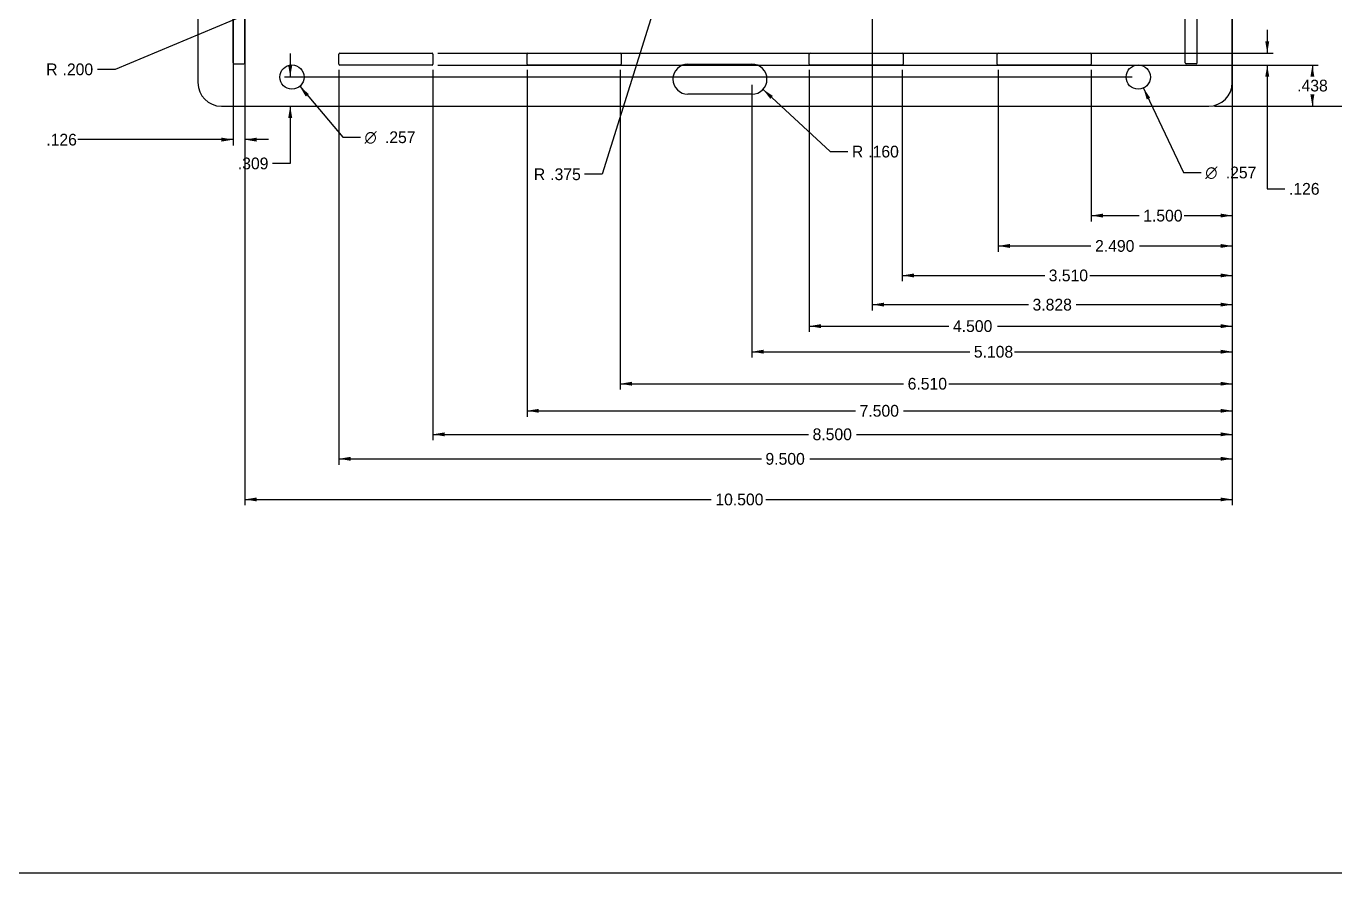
# Model space of a CAD drawing. Header units: inches. Extents: x 1 to 33, y 0.3 to 21.5.
# Drawn here: x 8.35 to 22.27, y 0.5 to 9.51 of the extents above; entities that cross this region are included whole.
import ezdxf
from ezdxf.enums import TextEntityAlignment as Align

# ---------------------------------------------------------------- set-up
doc = ezdxf.new("R2010")
doc.units = ezdxf.units.IN
doc.header["$MEASUREMENT"] = 0
doc.layers.add('625_INCH_PAYLOAD', color=7, linetype='Continuous')
doc.layers.add('Default', color=7, linetype='Continuous')
doc.styles.add('SEACAD_Solid_Edge_ANSI', font='seans.ttf')
doc.styles.add('SEACAD_Solid_Edge_ANSI1_Symbols', font='semeca1.ttf')
doc.dimstyles.new('ANSI_(inch)', dxfattribs={"dimtxt": 0.125, "dimasz": 0.125, "dimexe": 0.0625, "dimexo": 0.0625, "dimgap": 0.0625, "dimtad": 0, "dimtih": 1, "dimtoh": 1, "dimdec": 3, "dimzin": 4, "dimdsep": 46, "dimtxsty": 'SEACAD_Solid_Edge_ANSI', "dimblk1": '_SE_FILLED', "dimblk2": '_SE_FILLED', "dimsah": 1, "dimcen": 0.0625, "dimadec": 0, "dimazin": 0, "dimtfac": 1, "dimtdec": 3, "dimtofl": 0, "dimtmove": 0, "dimatfit": 3, "dimfxl": 0, "dimtolj": 1, "dimtzin": 4, "dimarcsym": 0})

# ---------------------------------------------------------------- blocks, each defined once
blk = doc.blocks.new('SE')
at = {"layer": '625_INCH_PAYLOAD', "color": 7, "linetype": 'Continuous'}
for p, q in [((20.927, 14.905), (10.427, 14.905)), ((10.177, 14.655), (10.177, 8.905)), ((21.177, 8.905), (21.177, 14.655)), ((10.552, 13.465), (10.552, 14.445)), ((10.667, 14.455), (10.562, 14.455)), ((10.677, 13.465), (10.677, 14.445)), ((11.883, 14.405), (11.677, 14.405)), ((16.854, 14.405), (13.955, 14.405)), ((19.677, 14.405), (19.001, 14.405)), ((20.677, 13.465), (20.677, 14.445)), ((20.687, 14.455), (20.793, 14.455)), ((20.803, 13.464), (20.803, 14.445)), ((14.365, 10.46), (12.32, 14.147)), ((13.773, 14.123), (15.155, 11.037)), ((15.846, 11.055), (17.041, 14.132)), ((18.545, 14.109), (16.893, 10.422)), ((11.177, 9.918), (11.177, 13.905)), ((20.177, 13.905), (20.177, 9.918)), ((10.562, 13.455), (10.667, 13.455)), ((20.709, 13.455), (20.687, 13.455)), ((20.709, 13.455), (20.792, 13.454)), ((10.552, 12.015), (10.552, 12.995)), ((10.667, 13.005), (10.562, 13.005)), ((10.677, 12.015), (10.677, 12.995)), ((20.677, 12.015), (20.677, 12.995)), ((20.687, 13.005), (20.793, 13.005)), ((20.803, 12.015), (20.803, 12.995)), ((10.562, 12.005), (10.667, 12.005)), ((20.793, 12.005), (20.687, 12.005)), ((10.667, 11.555), (10.562, 11.555)), ((20.687, 11.555), (20.793, 11.555)), ((10.552, 10.565), (10.552, 11.545)), ((10.677, 10.565), (10.677, 11.545)), ((20.677, 10.565), (20.677, 11.545)), ((20.803, 10.565), (20.803, 11.545)), ((10.562, 10.555), (10.667, 10.555)), ((20.793, 10.555), (20.687, 10.555)), ((10.552, 9.115), (10.552, 10.095)), ((10.667, 10.105), (10.562, 10.105)), ((10.677, 9.115), (10.677, 10.095)), ((20.677, 9.115), (20.677, 10.095)), ((20.687, 10.105), (20.793, 10.105)), ((20.803, 9.115), (20.803, 10.095)), ((13.928, 9.718), (11.377, 9.718)), ((19.977, 9.718), (17.349, 9.718)), ((11.677, 9.102), (11.677, 9.208)), ((11.687, 9.218), (12.667, 9.218)), ((12.677, 9.208), (12.677, 9.102)), ((13.677, 9.102), (13.677, 9.208)), ((13.687, 9.218), (14.667, 9.218)), ((14.677, 9.208), (14.677, 9.102)), ((16.677, 9.102), (16.677, 9.208)), ((16.687, 9.218), (17.667, 9.218)), ((17.677, 9.208), (17.677, 9.102)), ((18.677, 9.102), (18.677, 9.208)), ((18.687, 9.218), (19.667, 9.218)), ((19.677, 9.208), (19.677, 9.102)), ((10.562, 9.105), (10.667, 9.105)), ((12.667, 9.092), (11.687, 9.092)), ((14.667, 9.092), (13.687, 9.092)), ((15.389, 9.102), (16.069, 9.102)), ((17.667, 9.092), (16.687, 9.092)), ((19.667, 9.092), (18.687, 9.092)), ((20.793, 9.105), (20.687, 9.105)), ((16.069, 8.782), (15.389, 8.782)), ((10.427, 8.655), (20.927, 8.655))]:
    blk.add_line(p, q, dxfattribs=at)
for centre, radius in [((13.227, 13.69), 0.191), ((17.627, 13.69), 0.191), ((11.177, 8.964), 0.129), ((20.177, 8.964), 0.129)]:
    blk.add_circle(centre, radius, dxfattribs=at)
for centre, radius, start, end in [((10.427, 14.655), 0.25, 90, 180), ((20.927, 14.655), 0.25, 0, 90), ((10.562, 14.445), 0.01, 90, 180), ((10.667, 14.445), 0.01, 0, 90), ((11.677, 13.905), 0.5, 90, 180), ((11.883, 13.905), 0.5, 29.0183, 90), ((13.955, 14.205), 0.2, 90, 204.1235), ((16.854, 14.205), 0.2, 338.7885, 90), ((19.001, 13.905), 0.5, 90, 155.8653), ((19.677, 13.905), 0.5, 0, 90), ((20.687, 14.445), 0.01, 90, 180), ((20.793, 14.445), 0.01, 0, 90), ((10.562, 13.465), 0.01, 180, 270), ((10.667, 13.465), 0.01, 270, 0), ((20.687, 13.465), 0.01, 180, 270), ((20.793, 13.464), 0.01, 269.6464, 0), ((10.562, 12.995), 0.01, 90, 180), ((10.667, 12.995), 0.01, 0, 90), ((20.687, 12.995), 0.01, 90, 180), ((20.793, 12.995), 0.01, 0, 90), ((10.562, 12.015), 0.01, 180, 270), ((10.667, 12.015), 0.01, 270, 0), ((20.687, 12.015), 0.01, 180, 270), ((20.793, 12.015), 0.01, 270, 0), ((10.562, 11.545), 0.01, 90, 180), ((10.667, 11.545), 0.01, 0, 90), ((20.687, 11.545), 0.01, 90, 180), ((20.793, 11.545), 0.01, 0, 90), ((15.497, 11.191), 0.375, 204.1235, 338.7885), ((10.562, 10.565), 0.01, 180, 270), ((10.667, 10.565), 0.01, 270, 0), ((13.928, 10.218), 0.5, 270, 29.0183), ((20.687, 10.565), 0.01, 180, 270), ((20.793, 10.565), 0.01, 270, 0), ((17.349, 10.218), 0.5, 155.8653, 270), ((10.562, 10.095), 0.01, 90, 180), ((10.667, 10.095), 0.01, 0, 90), ((20.687, 10.095), 0.01, 90, 180), ((20.793, 10.095), 0.01, 0, 90), ((11.377, 9.918), 0.2, 180, 270), ((19.977, 9.918), 0.2, 270, 0), ((11.687, 9.208), 0.01, 90, 180), ((12.667, 9.208), 0.01, 0, 90), ((13.687, 9.208), 0.01, 90, 180), ((14.667, 9.208), 0.01, 0, 90), ((16.687, 9.208), 0.01, 90, 180), ((17.667, 9.208), 0.01, 0, 90), ((18.687, 9.208), 0.01, 90, 180), ((19.667, 9.208), 0.01, 0, 90), ((10.562, 9.115), 0.01, 180, 270), ((10.667, 9.115), 0.01, 270, 0), ((11.687, 9.102), 0.01, 180, 270), ((12.667, 9.102), 0.01, 270, 0), ((13.687, 9.102), 0.01, 180, 270), ((14.667, 9.102), 0.01, 270, 0), ((15.389, 8.942), 0.16, 90, 270), ((16.069, 8.942), 0.16, 270, 90), ((16.687, 9.102), 0.01, 180, 270), ((17.667, 9.102), 0.01, 270, 0), ((18.687, 9.102), 0.01, 180, 270), ((19.667, 9.102), 0.01, 270, 0), ((20.687, 9.115), 0.01, 180, 270), ((20.793, 9.115), 0.01, 270, 0), ((10.427, 8.905), 0.25, 180, 270), ((20.927, 8.905), 0.25, 270, 0)]:
    blk.add_arc(centre, radius, start, end, dxfattribs=at)
blk = doc.blocks.new('DMBLK156')
at = {"layer": 'Default', "linetype": 'Continuous'}
for points in [[(23.251, 14.78), (23.231, 14.905), (23.21, 14.78)], [(23.251, 8.78), (23.21, 8.78), (23.231, 8.655)]]:
    blk.add_hatch(color=7, dxfattribs=at).paths.add_polyline_path(points)
at = {"layer": 'Default', "color": 7, "linetype": 'Continuous'}
for p, q in [((20.989, 14.905), (23.293, 14.905)), ((23.231, 14.905), (23.231, 11.886)), ((23.231, 11.674), (23.231, 8.655)), ((20.989, 8.655), (23.293, 8.655))]:
    blk.add_line(p, q, dxfattribs=at)
at = {"layer": 'Default', "color": 7, "linetype": 'Continuous', "style": 'SEACAD_Solid_Edge_ANSI'}
blk.add_text('6.250', height=0.125, dxfattribs=at).set_placement((23.015, 11.842), align=Align.TOP_LEFT)
blk = doc.blocks.new('_SE_FILLED')
at = {"color": 0}
blk.add_line((0, 0), (-1, 0), dxfattribs=at)
blk.add_solid([(0, 0), (-1, -0.1665), (-1, 0.1665), (0, 0)], dxfattribs=at)
blk = doc.blocks.new('DMBLK159')
at = {"layer": 'Default', "linetype": 'Continuous'}
for points in [[(10.427, 8.278), (10.552, 8.299), (10.427, 8.32)], [(10.802, 8.278), (10.802, 8.32), (10.677, 8.299)]]:
    blk.add_hatch(color=7, dxfattribs=at).paths.add_polyline_path(points)
at = {"layer": 'Default', "color": 7, "linetype": 'Continuous'}
for p, q in [((10.552, 13.402), (10.552, 8.236)), ((10.677, 13.402), (10.677, 8.236)), ((10.552, 8.299), (8.9, 8.299)), ((10.927, 8.299), (10.677, 8.299))]:
    blk.add_line(p, q, dxfattribs=at)
at = {"layer": 'Default', "color": 7, "linetype": 'Continuous', "style": 'SEACAD_Solid_Edge_ANSI'}
blk.add_text('.126', height=0.125, dxfattribs=at).set_placement((8.565, 8.361), align=Align.TOP_LEFT)
blk = doc.blocks.new('DMBLK160')
at = {"layer": 'Default', "linetype": 'Continuous'}
for points in [[(21.57, 9.343), (21.528, 9.343), (21.549, 9.218)], [(21.57, 8.967), (21.549, 9.092), (21.528, 8.967)]]:
    blk.add_hatch(color=7, dxfattribs=at).paths.add_polyline_path(points)
at = {"layer": 'Default', "color": 7, "linetype": 'Continuous'}
for p, q in [((21.549, 9.468), (21.549, 9.218)), ((12.729, 9.218), (21.612, 9.218)), ((12.729, 9.092), (21.612, 9.092)), ((21.549, 9.092), (21.549, 7.775)), ((21.549, 7.775), (21.737, 7.775))]:
    blk.add_line(p, q, dxfattribs=at)
at = {"layer": 'Default', "color": 7, "linetype": 'Continuous', "style": 'SEACAD_Solid_Edge_ANSI'}
blk.add_text('.126', height=0.125, dxfattribs=at).set_placement((21.78, 7.838), align=Align.TOP_LEFT)
blk = doc.blocks.new('DMBLK161')
at = {"layer": 'Default', "linetype": 'Continuous'}
for points in [[(20.552, 15.56), (20.552, 15.519), (20.677, 15.539)], [(20.928, 15.56), (20.803, 15.539), (20.928, 15.519)]]:
    blk.add_hatch(color=7, dxfattribs=at).paths.add_polyline_path(points)
at = {"layer": 'Default', "color": 7, "linetype": 'Continuous'}
for p, q in [((20.677, 10.157), (20.677, 15.602)), ((20.803, 10.157), (20.803, 15.602)), ((20.293, 15.539), (20.677, 15.539)), ((20.803, 15.539), (21.053, 15.539))]:
    blk.add_line(p, q, dxfattribs=at)
at = {"layer": 'Default', "color": 7, "linetype": 'Continuous', "style": 'SEACAD_Solid_Edge_ANSI'}
blk.add_text('.126', height=0.125, dxfattribs=at).set_placement((19.958, 15.602), align=Align.TOP_LEFT)
blk = doc.blocks.new('DMBLK164')
at = {"layer": 'Default', "linetype": 'Continuous'}
for points in [[(22.05, 8.967), (22.029, 9.092), (22.008, 8.967)], [(22.05, 8.78), (22.008, 8.78), (22.029, 8.655)]]:
    blk.add_hatch(color=7, dxfattribs=at).paths.add_polyline_path(points)
at = {"layer": 'Default', "color": 7, "linetype": 'Continuous'}
for p, q in [((19.729, 9.092), (22.091, 9.092)), ((22.029, 9.092), (22.029, 8.98)), ((20.989, 8.655), (22.091, 8.655)), ((22.029, 8.767), (22.029, 8.655))]:
    blk.add_line(p, q, dxfattribs=at)
at = {"layer": 'Default', "color": 7, "linetype": 'Continuous', "style": 'SEACAD_Solid_Edge_ANSI'}
blk.add_text('.438', height=0.125, dxfattribs=at).set_placement((21.867, 8.936), align=Align.TOP_LEFT)
blk = doc.blocks.new('DMBLK165')
at = {"layer": 'Default', "linetype": 'Continuous'}
for points in [[(11.138, 9.089), (11.159, 8.964), (11.18, 9.089)], [(11.138, 8.53), (11.18, 8.53), (11.159, 8.655)]]:
    blk.add_hatch(color=7, dxfattribs=at).paths.add_polyline_path(points)
at = {"layer": 'Default', "color": 7, "linetype": 'Continuous'}
for p, q in [((11.159, 9.214), (11.159, 8.964)), ((20.114, 8.964), (11.097, 8.964)), ((11.159, 8.655), (11.159, 8.046)), ((11.159, 8.046), (10.972, 8.046))]:
    blk.add_line(p, q, dxfattribs=at)
at = {"layer": 'Default', "color": 7, "linetype": 'Continuous', "style": 'SEACAD_Solid_Edge_ANSI'}
blk.add_text('.309', height=0.125, dxfattribs=at).set_placement((10.602, 8.108), align=Align.TOP_LEFT)
blk = doc.blocks.new('DMBLK166')
at = {"layer": 'Default', "linetype": 'Continuous'}
blk.add_hatch(color=7, dxfattribs=at).paths.add_polyline_path([(20.304, 8.744), (20.232, 8.848), (20.267, 8.726)])
at = {"layer": 'Default', "color": 7, "linetype": 'Continuous'}
for p, q in [((20.232, 8.848), (20.659, 7.95)), ((20.659, 7.95), (20.847, 7.95))]:
    blk.add_line(p, q, dxfattribs=at)
for s, style, p in [('O', 'SEACAD_Solid_Edge_ANSI1_Symbols', (20.89, 8.012)), ('.257', 'SEACAD_Solid_Edge_ANSI', (21.108, 8.012))]:
    blk.add_text(s, height=0.125, dxfattribs=dict(at, style=style)).set_placement(p, align=Align.TOP_LEFT)
blk = doc.blocks.new('DMBLK167')
at = {"layer": 'Default', "linetype": 'Continuous'}
blk.add_hatch(color=7, dxfattribs=at).paths.add_polyline_path([(11.356, 8.784), (11.26, 8.866), (11.324, 8.757)])
at = {"layer": 'Default', "color": 7, "linetype": 'Continuous'}
for p, q in [((11.26, 8.866), (11.717, 8.325)), ((11.717, 8.325), (11.905, 8.325))]:
    blk.add_line(p, q, dxfattribs=at)
for s, style, p in [('O', 'SEACAD_Solid_Edge_ANSI1_Symbols', (11.949, 8.387)), ('.257', 'SEACAD_Solid_Edge_ANSI', (12.166, 8.387))]:
    blk.add_text(s, height=0.125, dxfattribs=dict(at, style=style)).set_placement(p, align=Align.TOP_LEFT)
blk = doc.blocks.new('DMBLK168')
at = {"layer": 'Default', "linetype": 'Continuous'}
for points in [[(19.802, 7.47), (19.802, 7.512), (19.677, 7.491)], [(21.052, 7.47), (21.177, 7.491), (21.052, 7.512)]]:
    blk.add_hatch(color=7, dxfattribs=at).paths.add_polyline_path(points)
at = {"layer": 'Default', "color": 7, "linetype": 'Continuous'}
for p, q in [((19.677, 9.04), (19.677, 7.428)), ((21.177, 8.842), (21.177, 7.428)), ((19.677, 7.491), (20.187, 7.491)), ((20.667, 7.491), (21.177, 7.491))]:
    blk.add_line(p, q, dxfattribs=at)
at = {"layer": 'Default', "color": 7, "linetype": 'Continuous', "style": 'SEACAD_Solid_Edge_ANSI'}
blk.add_text('1.500', height=0.125, dxfattribs=at).set_placement((20.23, 7.553), align=Align.TOP_LEFT)
blk = doc.blocks.new('DMBLK169')
at = {"layer": 'Default', "linetype": 'Continuous'}
for points in [[(18.812, 7.147), (18.812, 7.189), (18.687, 7.168)], [(21.052, 7.147), (21.177, 7.168), (21.052, 7.189)]]:
    blk.add_hatch(color=7, dxfattribs=at).paths.add_polyline_path(points)
at = {"layer": 'Default', "color": 7, "linetype": 'Continuous'}
for p, q in [((18.687, 9.04), (18.687, 7.106)), ((21.177, 8.842), (21.177, 7.106)), ((18.687, 7.168), (19.674, 7.168)), ((20.189, 7.168), (21.177, 7.168))]:
    blk.add_line(p, q, dxfattribs=at)
at = {"layer": 'Default', "color": 7, "linetype": 'Continuous', "style": 'SEACAD_Solid_Edge_ANSI'}
blk.add_text('2.490', height=0.125, dxfattribs=at).set_placement((19.718, 7.231), align=Align.TOP_LEFT)
blk = doc.blocks.new('DMBLK170')
at = {"layer": 'Default', "linetype": 'Continuous'}
for points in [[(17.792, 6.833), (17.792, 6.875), (17.667, 6.854)], [(21.052, 6.833), (21.177, 6.854), (21.052, 6.875)]]:
    blk.add_hatch(color=7, dxfattribs=at).paths.add_polyline_path(points)
at = {"layer": 'Default', "color": 7, "linetype": 'Continuous'}
for p, q in [((17.667, 9.04), (17.667, 6.792)), ((21.177, 8.842), (21.177, 6.792)), ((17.667, 6.854), (19.182, 6.854)), ((19.662, 6.854), (21.177, 6.854))]:
    blk.add_line(p, q, dxfattribs=at)
at = {"layer": 'Default', "color": 7, "linetype": 'Continuous', "style": 'SEACAD_Solid_Edge_ANSI'}
blk.add_text('3.510', height=0.125, dxfattribs=at).set_placement((19.225, 6.917), align=Align.TOP_LEFT)
blk = doc.blocks.new('DMBLK171')
at = {"layer": 'Default', "linetype": 'Continuous'}
for points in [[(16.802, 6.294), (16.802, 6.336), (16.677, 6.315)], [(21.052, 6.294), (21.177, 6.315), (21.052, 6.336)]]:
    blk.add_hatch(color=7, dxfattribs=at).paths.add_polyline_path(points)
at = {"layer": 'Default', "color": 7, "linetype": 'Continuous'}
for p, q in [((16.677, 9.04), (16.677, 6.253)), ((21.177, 8.842), (21.177, 6.253)), ((16.677, 6.315), (18.163, 6.315)), ((18.681, 6.315), (21.177, 6.315))]:
    blk.add_line(p, q, dxfattribs=at)
at = {"layer": 'Default', "color": 7, "linetype": 'Continuous', "style": 'SEACAD_Solid_Edge_ANSI'}
blk.add_text('4.500', height=0.125, dxfattribs=at).set_placement((18.207, 6.378), align=Align.TOP_LEFT)
blk = doc.blocks.new('DMBLK172')
at = {"layer": 'Default', "linetype": 'Continuous'}
for points in [[(16.194, 6.022), (16.194, 6.064), (16.069, 6.043)], [(21.052, 6.022), (21.177, 6.043), (21.052, 6.064)]]:
    blk.add_hatch(color=7, dxfattribs=at).paths.add_polyline_path(points)
at = {"layer": 'Default', "color": 7, "linetype": 'Continuous'}
for p, q in [((16.069, 8.88), (16.069, 5.98)), ((21.177, 8.842), (21.177, 5.98)), ((16.069, 6.043), (18.386, 6.043)), ((18.86, 6.043), (21.177, 6.043))]:
    blk.add_line(p, q, dxfattribs=at)
at = {"layer": 'Default', "color": 7, "linetype": 'Continuous', "style": 'SEACAD_Solid_Edge_ANSI'}
blk.add_text('5.108', height=0.125, dxfattribs=at).set_placement((18.429, 6.105), align=Align.TOP_LEFT)
blk = doc.blocks.new('DMBLK173')
at = {"layer": 'Default', "linetype": 'Continuous'}
blk.add_hatch(color=7, dxfattribs=at).paths.add_polyline_path([(16.292, 8.764), (16.186, 8.834), (16.264, 8.733)])
at = {"layer": 'Default', "color": 7, "linetype": 'Continuous'}
for p, q in [((16.186, 8.834), (16.901, 8.171)), ((16.901, 8.171), (17.088, 8.171))]:
    blk.add_line(p, q, dxfattribs=at)
at = {"layer": 'Default', "color": 7, "linetype": 'Continuous', "style": 'SEACAD_Solid_Edge_ANSI'}
for s, p in [('R', (17.132, 8.234)), ('.160', (17.306, 8.234))]:
    blk.add_text(s, height=0.125, dxfattribs=at).set_placement(p, align=Align.TOP_LEFT)
blk = doc.blocks.new('DMBLK174')
at = {"layer": 'Default', "linetype": 'Continuous'}
for points in [[(14.792, 5.682), (14.792, 5.723), (14.667, 5.702)], [(21.052, 5.682), (21.177, 5.702), (21.052, 5.723)]]:
    blk.add_hatch(color=7, dxfattribs=at).paths.add_polyline_path(points)
at = {"layer": 'Default', "color": 7, "linetype": 'Continuous'}
for p, q in [((14.667, 9.04), (14.667, 5.64)), ((21.177, 8.842), (21.177, 5.64)), ((14.667, 5.702), (17.682, 5.702)), ((18.162, 5.702), (21.177, 5.702))]:
    blk.add_line(p, q, dxfattribs=at)
at = {"layer": 'Default', "color": 7, "linetype": 'Continuous', "style": 'SEACAD_Solid_Edge_ANSI'}
blk.add_text('6.510', height=0.125, dxfattribs=at).set_placement((17.725, 5.765), align=Align.TOP_LEFT)
blk = doc.blocks.new('DMBLK175')
at = {"layer": 'Default', "linetype": 'Continuous'}
for points in [[(13.802, 5.394), (13.802, 5.435), (13.677, 5.415)], [(21.052, 5.394), (21.177, 5.415), (21.052, 5.435)]]:
    blk.add_hatch(color=7, dxfattribs=at).paths.add_polyline_path(points)
at = {"layer": 'Default', "color": 7, "linetype": 'Continuous'}
for p, q in [((21.177, 9.655), (21.177, 5.352)), ((13.677, 9.04), (13.677, 5.352)), ((13.677, 5.415), (17.171, 5.415)), ((17.682, 5.415), (21.177, 5.415))]:
    blk.add_line(p, q, dxfattribs=at)
at = {"layer": 'Default', "color": 7, "linetype": 'Continuous', "style": 'SEACAD_Solid_Edge_ANSI'}
blk.add_text('7.500', height=0.125, dxfattribs=at).set_placement((17.214, 5.477), align=Align.TOP_LEFT)
blk = doc.blocks.new('DMBLK176')
at = {"layer": 'Default', "linetype": 'Continuous'}
for points in [[(12.802, 5.143), (12.802, 5.185), (12.677, 5.164)], [(21.052, 5.143), (21.177, 5.164), (21.052, 5.185)]]:
    blk.add_hatch(color=7, dxfattribs=at).paths.add_polyline_path(points)
at = {"layer": 'Default', "color": 7, "linetype": 'Continuous'}
for p, q in [((12.677, 9.04), (12.677, 5.102)), ((21.177, 8.842), (21.177, 5.102)), ((12.677, 5.164), (16.671, 5.164)), ((17.182, 5.164), (21.177, 5.164))]:
    blk.add_line(p, q, dxfattribs=at)
at = {"layer": 'Default', "color": 7, "linetype": 'Continuous', "style": 'SEACAD_Solid_Edge_ANSI'}
blk.add_text('8.500', height=0.125, dxfattribs=at).set_placement((16.714, 5.227), align=Align.TOP_LEFT)
blk = doc.blocks.new('DMBLK177')
at = {"layer": 'Default', "linetype": 'Continuous'}
for points in [[(11.802, 4.883), (11.802, 4.925), (11.677, 4.904)], [(21.052, 4.883), (21.177, 4.904), (21.052, 4.925)]]:
    blk.add_hatch(color=7, dxfattribs=at).paths.add_polyline_path(points)
at = {"layer": 'Default', "color": 7, "linetype": 'Continuous'}
for p, q in [((11.677, 9.04), (11.677, 4.841)), ((21.177, 8.842), (21.177, 4.841)), ((11.677, 4.904), (16.169, 4.904)), ((16.684, 4.904), (21.177, 4.904))]:
    blk.add_line(p, q, dxfattribs=at)
at = {"layer": 'Default', "color": 7, "linetype": 'Continuous', "style": 'SEACAD_Solid_Edge_ANSI'}
blk.add_text('9.500', height=0.125, dxfattribs=at).set_placement((16.213, 4.966), align=Align.TOP_LEFT)
blk = doc.blocks.new('DMBLK178')
at = {"layer": 'Default', "linetype": 'Continuous'}
for points in [[(10.802, 4.451), (10.802, 4.492), (10.677, 4.472)], [(21.052, 4.451), (21.177, 4.472), (21.052, 4.492)]]:
    blk.add_hatch(color=7, dxfattribs=at).paths.add_polyline_path(points)
at = {"layer": 'Default', "color": 7, "linetype": 'Continuous'}
for p, q in [((10.677, 9.052), (10.677, 4.409)), ((21.177, 8.842), (21.177, 4.409)), ((10.677, 4.472), (15.636, 4.472)), ((16.218, 4.472), (21.177, 4.472))]:
    blk.add_line(p, q, dxfattribs=at)
at = {"layer": 'Default', "color": 7, "linetype": 'Continuous', "style": 'SEACAD_Solid_Edge_ANSI'}
blk.add_text('10.500', height=0.125, dxfattribs=at).set_placement((15.68, 4.534), align=Align.TOP_LEFT)
blk = doc.blocks.new('DMBLK180')
at = {"layer": 'Default', "linetype": 'Continuous'}
blk.add_hatch(color=7, dxfattribs=at).paths.add_polyline_path([(15.368, 10.707), (15.385, 10.833), (15.328, 10.72)])
at = {"layer": 'Default', "color": 7, "linetype": 'Continuous'}
for p, q in [((15.385, 10.833), (14.478, 7.931)), ((14.478, 7.931), (14.29, 7.931))]:
    blk.add_line(p, q, dxfattribs=at)
at = {"layer": 'Default', "color": 7, "linetype": 'Continuous', "style": 'SEACAD_Solid_Edge_ANSI'}
for s, p in [('R', (13.75, 7.993)), ('.375', (13.924, 7.993))]:
    blk.add_text(s, height=0.125, dxfattribs=at).set_placement(p, align=Align.TOP_LEFT)
blk = doc.blocks.new('DMBLK185')
at = {"layer": 'Default', "linetype": 'Continuous'}
blk.add_hatch(color=7, dxfattribs=at).paths.add_polyline_path([(11.085, 9.773), (11.193, 9.841), (11.069, 9.811)])
at = {"layer": 'Default', "color": 7, "linetype": 'Continuous'}
for p, q in [((11.193, 9.841), (9.297, 9.046)), ((9.297, 9.046), (9.11, 9.046))]:
    blk.add_line(p, q, dxfattribs=at)
at = {"layer": 'Default', "color": 7, "linetype": 'Continuous', "style": 'SEACAD_Solid_Edge_ANSI'}
for s, p in [('R', (8.564, 9.109)), ('.200', (8.738, 9.109))]:
    blk.add_text(s, height=0.125, dxfattribs=at).set_placement(p, align=Align.TOP_LEFT)
blk = doc.blocks.new('DMBLK194')
at = {"layer": 'Default', "linetype": 'Continuous'}
for points in [[(17.474, 6.523), (17.474, 6.565), (17.349, 6.544)], [(21.052, 6.523), (21.177, 6.544), (21.052, 6.565)]]:
    blk.add_hatch(color=7, dxfattribs=at).paths.add_polyline_path(points)
at = {"layer": 'Default', "color": 7, "linetype": 'Continuous'}
for p, q in [((17.349, 9.655), (17.349, 6.481)), ((21.177, 8.842), (21.177, 6.481)), ((17.349, 6.544), (19.01, 6.544)), ((19.516, 6.544), (21.177, 6.544))]:
    blk.add_line(p, q, dxfattribs=at)
at = {"layer": 'Default', "color": 7, "linetype": 'Continuous', "style": 'SEACAD_Solid_Edge_ANSI'}
blk.add_text('3.828', height=0.125, dxfattribs=at).set_placement((19.053, 6.606), align=Align.TOP_LEFT)

msp = doc.modelspace()

# ---------------------------------------------------------------- linework, layer by layer
at = {"layer": 'Default', "color": 7, "linetype": 'Continuous'}
msp.add_line((1, 0.5), (33, 0.5), dxfattribs=at)

# ---------------------------------------------------------------- block references
at = {"layer": 'Default'}
msp.add_blockref('SE', (0, 0), dxfattribs=at)

# ---------------------------------------------------------------- dimensions: what is measured, and where the dimension line sits
at = {"layer": 'Default', "color": 7, "linetype": 'Continuous'}
for base, p1, p2, angle, picture, middle, dimtype in [((20.6770346871, 15.5393842226), (20.6770346871, 9.1148019599), (20.8025346871, 9.1148019599), 0, 'DMBLK161', (20.2927878959, 15.5393842226), 161), ((23.2306, 14.9048), (20.9265, 14.9048), (20.9265, 8.6548), 270, 'DMBLK156', (23.2306, 11.7798), 161), ((21.549005996, 9.2178019599), (12.6665346871, 9.2178019599), (12.6665346871, 9.0923019599), 270, 'DMBLK160', (21.7365059983, 7.775257211), 161), ((11.159, 8.6548), (20.1765, 8.9638), (20.9265, 8.6548), 90, 'DMBLK165', (10.9715, 8.0457), 160), ((22.0288118112, 8.6548019599), (19.6665346871, 9.0923019599), (20.9265346871, 8.6548019599), 90, 'DMBLK164', (22.0288118112, 8.8735519603), 160)]:
    dim = msp.add_linear_dim(base=base, p1=p1, p2=p2, angle=angle, text='\\A1;<>', dimstyle='ANSI_(inch)', dxfattribs=at)
    dim.commit()
    dim.dimension.update_dxf_attribs({"geometry": picture, "text_midpoint": middle, "dimtype": dimtype})
for base, p1, p2, picture, middle in [((10.5515346871, 8.2986813337), (10.6770346871, 14.4448019599), (10.5515346871, 14.4448019599), 'DMBLK159', (8.899586047, 8.2986813337)), ((21.1765, 5.4146), (13.6765, 9.2078), (21.1765, 9.7178), 'DMBLK175', (17.4265, 5.4146)), ((21.17653, 6.54398), (17.34895, 9.7178), (21.17653, 8.9048), 'DMBLK194', (19.26274, 6.54398)), ((21.1765, 6.3151), (16.6765, 9.2078), (21.1765, 8.9048), 'DMBLK171', (18.4219, 6.3151)), ((21.1765, 7.4909), (19.6765, 9.2078), (21.1765, 8.9048), 'DMBLK168', (20.4265, 7.4909)), ((21.1765346871, 4.471592212), (10.6770346871, 9.1148019599), (21.1765346871, 8.9048019599), 'DMBLK178', (15.9267847615, 4.471592212)), ((21.1765, 4.904), (11.6765, 9.1023), (21.1765, 8.9048), 'DMBLK177', (16.4265, 4.904)), ((21.1765, 5.1641), (12.6765, 9.1023), (21.1765, 8.9048), 'DMBLK176', (16.9265, 5.1641)), ((21.1765, 5.7025), (14.6665, 9.1023), (21.1765, 8.9048), 'DMBLK174', (17.9215, 5.7025)), ((21.1765, 6.854), (17.6665, 9.1023), (21.1765, 8.9048), 'DMBLK170', (19.4215, 6.854)), ((21.1765, 7.1681), (18.6865, 9.1023), (21.1765, 8.9048), 'DMBLK169', (19.9315, 7.1681)), ((21.1765, 6.0427), (16.0689, 8.9423), (21.1765, 8.9048), 'DMBLK172', (18.6227, 6.0427))]:
    dim = msp.add_linear_dim(base=base, p1=p1, p2=p2, text='\\A1;<>', dimstyle='ANSI_(inch)', dxfattribs=at)
    dim.commit()
    dim.dimension.update_dxf_attribs({"geometry": picture, "text_midpoint": middle, "dimtype": 160})
for center, mpoint, picture, middle in [((15.4968, 11.1905), (15.3849, 10.8326), 'DMBLK180', (14.2904, 7.9307)), ((11.377, 9.9178), (11.1926, 9.8405), 'DMBLK185', (9.1098, 9.0464)), ((16.0689, 8.9423), (16.1863, 8.8336), 'DMBLK173', (17.0885, 8.1713))]:
    dim = msp.add_radius_dim(center=center, mpoint=mpoint, text='\\A1;<>', dimstyle='ANSI_(inch)', dxfattribs=at)
    dim.commit()
    dim.dimension.update_dxf_attribs({"geometry": picture, "text_midpoint": middle, "dimtype": 164})
for p1, p2, picture, middle in [((11.0935, 9.0619), (11.2596, 8.8657), 'DMBLK167', (11.9049, 8.3249)), ((20.1213, 9.0798), (20.2318, 8.8478), 'DMBLK166', (20.8467, 7.9497))]:
    dim = msp.add_diameter_dim_2p(p1=p1, p2=p2, text='\\A1;<>', dimstyle='ANSI_(inch)', dxfattribs=at)
    dim.commit()
    dim.dimension.update_dxf_attribs({"geometry": picture, "text_midpoint": middle, "dimtype": 163})

doc.saveas('drawing.dxf')
